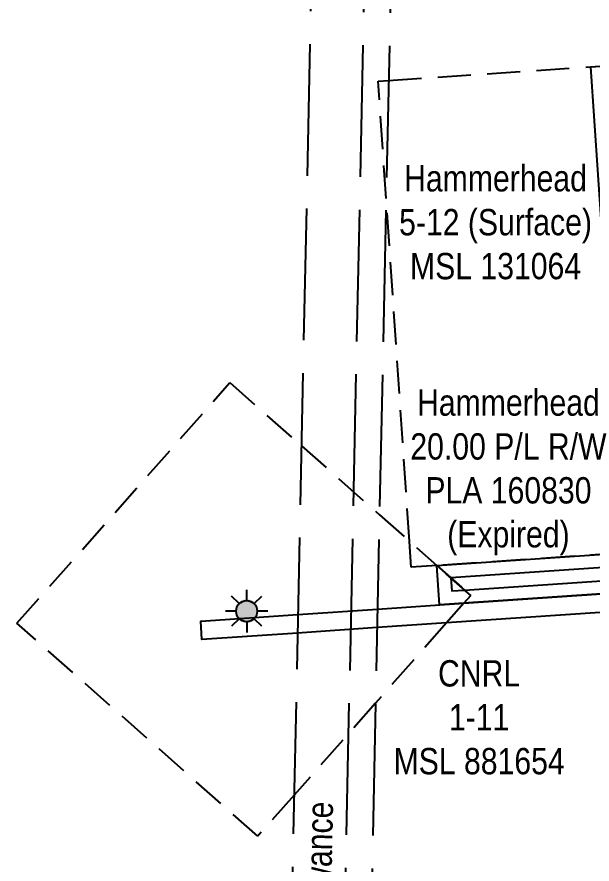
# Model space of a CAD drawing. Extents: x 404585 to 410512, y 6059634 to 6065450.
# Drawn here: x 404586.8 to 404805.1, y 6061681.1 to 6062002.9 of the extents above; entities that cross this region are included whole.
import ezdxf

# ---------------------------------------------------------------- set-up
doc = ezdxf.new("R2010")
doc.units = 0
doc.header["$LTSCALE"] = 5
doc.header["$PDSIZE"] = 0.5
doc.linetypes.add('foc-ACCESSROAD', pattern=[3.75, 2.5, -1.25])
doc.linetypes.add('foc-UNSURVEYED', pattern=[12.5, 10, -2.5])
doc.layers.get('Defpoints').update_dxf_attribs({"color": 9})
for name, color, linetype in [('F-AR', 190, 'foc-ACCESSROAD'), ('F-RW', 190, 'Continuous'), ('F-WS', 190, 'foc-ACCESSROAD'), ('F-WS-S', 190, 'Continuous'), ('L-ROAD-T', 7, 'Continuous'), ('L-USEC', 7, 'foc-UNSURVEYED')]:
    doc.layers.add(name, color=color, linetype=linetype)
doc.layers.add('F-RW-T', color=190, linetype='Continuous', lineweight=9)
doc.layers.add('F-WS-T', color=190, linetype='Continuous', lineweight=9)
doc.styles.add('80CG', font='ARIALN.TTF', dxfattribs={"height": 10})
doc.styles.add('80L', font='ARIALN.TTF', dxfattribs={"height": 10})
doc.dimstyles.new('Compass 5 000', dxfattribs={"dimscale": 5, "dimtxt": 9, "dimasz": 2, "dimexe": 0.2, "dimexo": 0.0625, "dimgap": 0.5, "dimtad": 0, "dimtih": 1, "dimtoh": 1, "dimzin": 0, "dimdsep": 46, "dimtxsty": '80CG', "dimcen": 0.1, "dimse1": 1, "dimse2": 1, "dimclrd": 256, "dimclrt": 256, "dimaunit": 1, "dimadec": 4, "dimazin": 0, "dimtfac": 0.06, "dimtofl": 0, "dimtmove": 0, "dimatfit": 1, "dimfxl": 0.2, "dimtolj": 1, "dimtzin": 0, "dimlwd": -1, "dimarcsym": 0})

# ---------------------------------------------------------------- blocks, each defined once
blk = doc.blocks.new('*D416')
at = {"layer": 'Defpoints', "color": 0, "transparency": 16777216}
for p in [(404980.0150302993, 6061864.388190464), (404960.3855714812, 6061860.743648424), (404961.0077988501, 6061857.392339431)]:
    blk.add_point(p, dxfattribs=at)
at = {"layer": 'F-RW-T', "transparency": 16777216}
for p, q in [((404990.4692285429, 6061862.862353662), (405000.3011994176, 6061864.687825853)), ((404951.1758279754, 6061855.56686724), (404812.933165713, 6061829.899771726))]:
    blk.add_line(p, q, dxfattribs=at)
for points in [[(404990.1649831778, 6061864.501015475), (404990.773473908, 6061861.22369185), (404980.6372576682, 6061861.036881471)], [(404950.8715826103, 6061857.205529053), (404951.4800733405, 6061853.928205429), (404961.0077988501, 6061857.392339431)]]:
    blk.add_solid(points, dxfattribs=at)
at = {"layer": 'F-RW-T', "transparency": 16777216, "insert": (404773.3936022753, 6061829.899771727), "char_height": 10, "attachment_point": 5, "style": '80CG'}
blk.add_mtext('\\A1;Hammerhead\\P20.00 P/L R/W\\PPLA 160830\\P(Expired)', dxfattribs=at)
blk = doc.blocks.new('GAS')
h = blk.add_hatch(color=255)
h.dxf.hatch_style = 1
edge = h.paths.add_edge_path()
edge.add_arc((0, 0), 0.9, 0, 360)
for p, q in [((0, 0.8077887887338874), (0, 1.615577579286764)), ((-0.5711929310346023, 0.5711929297831376), (-1.142385862069204, 1.142385861385264)), ((0.5711929310309642, 0.5711929297831376), (1.142385862065566, 1.142385861385264)), ((-0.8077887898725749, 0), (-1.615577579628734, 0)), ((1.615577579625096, 0), (0.8077887898689368, 0)), ((-0.5711929310346023, -0.5711929316021271), (-1.142385862069204, -1.142385863204253)), ((1.142385862065566, -1.142385863204253), (0.5711929310309642, -0.5711929316021271)), ((0, -0.8077887905528768), (0, -1.615577581105753))]:
    blk.add_line(p, q)
blk.add_circle((0, 0), 0.8000000000000003)

msp = doc.modelspace()

# ---------------------------------------------------------------- linework, layer by layer
at = {"layer": 'F-AR'}
msp.add_lwpolyline([(404911.2845792616, 6061790.688767637), (404756.5035024136, 6061780.191904487), (404759.0850743169, 6061783.109651736), (404746.1837366202, 6061794.523273753), (404817.2058752042, 6061799.339779478)], dxfattribs=at)
at = {"layer": 'F-RW'}
for points in [[(405033.8528282082, 6061667.987357003), (405027.599566833, 6061701.578610472), (405027.2951345919, 6061703.214352717), (405017.866178052, 6061715.62542499), (405004.3917953917, 6061733.360923633), (404996.287141434, 6061744.030164074), (404967.7834004784, 6061771.304627965), (404926.7973774867, 6061791.741429497), (404911.2845792616, 6061790.688767637), (404756.5035024136, 6061780.191904487), (404747.2049255814, 6061779.561479291), (404746.1837682343, 6061794.524775285), (404817.2058920526, 6061799.340580309), (404804.6579448158, 6061983.919249617), (404940.2963186485, 6061993.135821933), (404950.8892219383, 6061993.855801716), (404955.9073073547, 6061994.196513028), (404954.3722391627, 6062002.474774259), (404958.076585377, 6062006.557454443)], [(404964.7363133013, 6062006.467813286), (404961.3695990669, 6062002.707209943), (404959.7510989179, 6062000.899152891), (404961.8526134127, 6061989.592937765), (404956.8224629589, 6061989.249669194), (404809.9859510111, 6061979.271778902), (404822.1945603541, 6061799.678164172), (404822.5336570295, 6061794.692336911), (404751.5011295161, 6061789.837208285), (404751.8530257289, 6061784.889859891), (404756.7013321746, 6061785.218810759), (404927.8109266978, 6061796.82239787), (404970.6908923359, 6061775.442817177), (405000.0276459798, 6061747.371353664), (405002.3646367117, 6061744.294910842), (405015.8304442372, 6061726.570199936), (405031.9925848013, 6061705.296792825), (405032.5146646533, 6061702.492001656), (405038.7675862715, 6061668.902265354)], [(404853.3800889793, 6061779.743232992), (404749.898686677, 6061772.725666147), (404723.5339192265, 6061770.937339908), (404693.3084551098, 6061768.887099807), (404657.0639668207, 6061766.428630388), (404656.5886671024, 6061773.415334875), (404693.4565283395, 6061775.915946318), (404723.6819456319, 6061777.96618693), (404756.5035024136, 6061780.191904487), (404911.2845792616, 6061790.688767637)]]:
    msp.add_lwpolyline(points, dxfattribs=at)
at = {"layer": 'F-WS'}
for points in [[(404746.1838293552, 6061794.527678171), (404736.4896050982, 6061793.883273955), (404735.823066019, 6061803.688661989), (404726.9674018436, 6061933.953988474), (404723.9394939281, 6061978.496863874), (404727.911092122, 6061978.763024749), (404804.6579448158, 6061983.919249617), (404940.2963333727, 6061993.136522634), (404950.8892387642, 6061993.856602495), (404955.9073073547, 6061994.196513028), (404956.8236931417, 6061989.250244214), (404961.4042536909, 6061964.548776289), (404975.6563128004, 6061887.79548604), (404986.311343035, 6061830.556873497), (404989.938779399, 6061811.058050524), (404969.8445206911, 6061809.694922429), (404964.040277699, 6061809.30100347), (404937.0353189732, 6061807.469512378), (404929.844220199, 6061806.981300822), (404822.1945603541, 6061799.678164172), (404817.2058920526, 6061799.340580309), (404746.1838293552, 6061794.527678171)], [(404692.0112493302, 6061707.293647206), (404678.2230364778, 6061691.707683726), (404586.8201736553, 6061772.5699685), (404667.6824318401, 6061863.971726909), (404694.8055779779, 6061839.97537962), (404724.4358095252, 6061813.762376753), (404746.1837366202, 6061794.523273753), (404759.0850743169, 6061783.109651736), (404756.5035024136, 6061780.191904487), (404749.898686677, 6061772.725666147), (404722.9295962753, 6061742.241770876), (404692.0112493302, 6061707.293647206)]]:
    msp.add_lwpolyline(points, close=True, dxfattribs=at)
at = {"layer": 'L-USEC'}
for p, q in [((404701.9679837807, 6062180.012167727), (404685.024407723, 6061375.539087435)), ((404722.0803234037, 6062179.588567554), (404705.136747346, 6061375.115487237)), ((404732.1412921509, 6062179.376666386), (404715.1977160933, 6061374.903586035))]:
    msp.add_line(p, q, dxfattribs=at)

# ---------------------------------------------------------------- block references
at = {"layer": 'F-WS-S', "xscale": 5.000000000000009, "yscale": 5.000000000000009, "zscale": 5.000000000000009}
msp.add_blockref('GAS', (404674.023277396, 6061777.186299508), dxfattribs=at)

# ---------------------------------------------------------------- texts
at = {"layer": 'F-WS-T', "char_height": 10.00000000000001, "attachment_point": 2, "rotation": 0.02476807229142214, "style": '80L'}
for s, insert in [('Hammerhead\\P5-12 (Surface)\\PMSL 131064', (404768.4868770119, 6061946.584619042)), ('CNRL\\P1-11\\PMSL 881654', (404762.2527571214, 6061758.568198388))]:
    msp.add_mtext_dynamic_manual_height_columns(s, width=81.36452129135652, gutter_width=50.02039231353867, heights=[0], dxfattribs=dict(at, insert=insert))

# ---------------------------------------------------------------- dimensions: what is measured, and where the dimension line sits
at = {"layer": 'F-RW-T'}
dim = msp.add_linear_dim(base=(404961.0077988501, 6061857.392339431), p1=(404980.0150302993, 6061864.388190464), p2=(404960.385571481, 6061860.743648424), angle=190.51816339943994, text='Hammerhead\\P20.00 P/L R/W\\PPLA 160830\\P(Expired)', dimstyle='Compass 5 000', override={"dimtxt": 10}, dxfattribs=at)
dim.commit()
dim.dimension.update_dxf_attribs({"geometry": '*D416', "text_midpoint": (404773.3936022753, 6061829.899771727), "dimtype": 161})

# ---------------------------------------------------------------- next in the draw order: texts
at = {"layer": 'L-ROAD-T', "insert": (404694.7387430755, 6061605.031538719), "char_height": 10.00010514286471, "width": 201.3853659205562, "attachment_point": 2, "rotation": 88.79282995080221, "style": '80L', "bg_fill": 3, "box_fill_scale": 1.15, "bg_fill_color": 256, "bg_fill_true_color": 256, "bg_fill_transparency": 0}
msp.add_mtext('Theoretic Government Road Allowance', dxfattribs=at)

doc.saveas('drawing.dxf')
